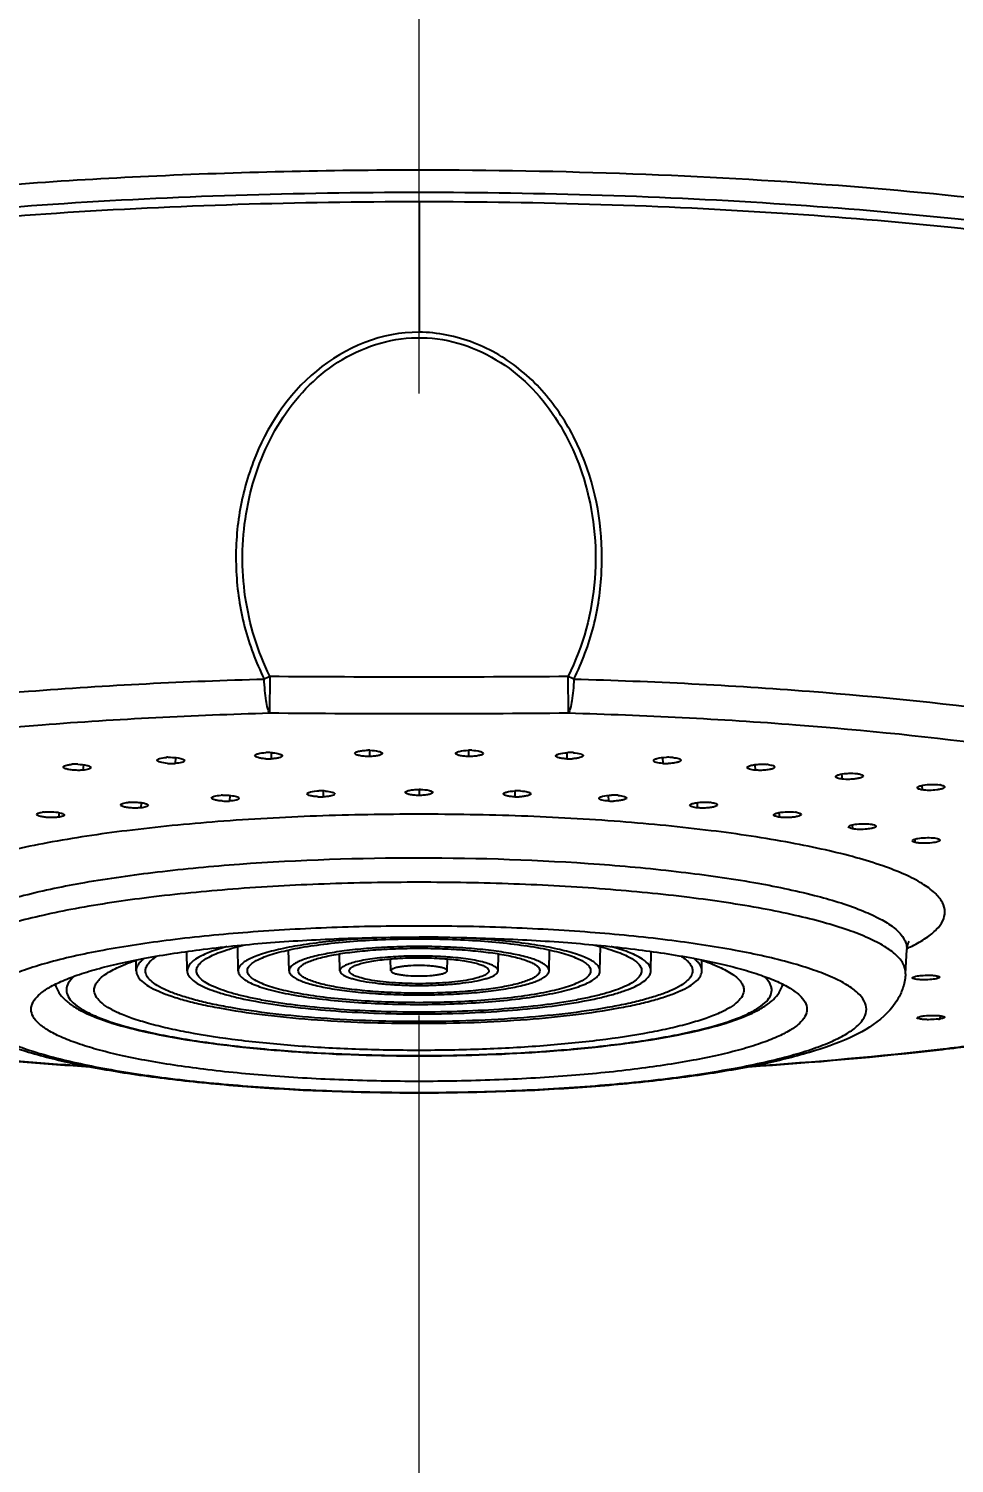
# Model space of a CAD drawing. Extents: x 0 to 1128, y 0 to 827.
# Drawn here: x 258.72 to 282.35, y 470.05 to 506.65 of the extents above; entities that cross this region are included whole.
import ezdxf

# ---------------------------------------------------------------- set-up
doc = ezdxf.new("R2010")
doc.units = 0
doc.header["$LTSCALE"] = 10
doc.header["$MEASUREMENT"] = 0
doc.header["$PDMODE"] = 3
doc.header["$PDSIZE"] = -10
doc.linetypes.add('CENTER2', pattern=[28.575, 19.05, -3.175, 3.175, -3.175])
doc.layers.get('0').update_dxf_attribs({"linetype": 'CONTINUOUS'})
doc.layers.get('DEFPOINTS').update_dxf_attribs({"linetype": 'CONTINUOUS'})
doc.layers.add('Cneter', color=1, linetype='CENTER2', lineweight=13)
doc.layers.add('DEF_LAYER_ASSEM_MEMBER', color=7, linetype='CONTINUOUS')
doc.styles.add('Daelim Dimension', font='')
doc.styles.get('Daelim Dimension').set_extended_font_data('나눔고딕')
doc.dimstyles.new('DEFAULT', dxfattribs={"dimscale": 2, "dimtxt": 2, "dimasz": 2, "dimexe": 0, "dimexo": 2, "dimgap": 1, "dimtad": 1, "dimdec": 0, "dimzin": 9, "dimdsep": 46, "dimtxsty": 'Daelim Dimension', "dimcen": 0.5, "dimclrd": 5, "dimclre": 5, "dimclrt": 256, "dimadec": 1, "dimazin": 0, "dimtfac": 1, "dimtdec": 0, "dimtix": 1, "dimtmove": 0, "dimatfit": 3, "dimfxl": 1, "dimtolj": 1, "dimtzin": 1, "dimlwd": 9, "dimlwe": 9, "dimarcsym": 0})

# ---------------------------------------------------------------- blocks, each defined once
blk = doc.blocks.new('*D3')
at = {"color": 5, "lineweight": 9, "ltscale": 0.5, "transparency": 16777216}
for p, q in [((264.683, 541.259), (206.621, 541.259)), ((206.621, 537.259), (206.621, 346.147)), ((238.9, 342.147), (206.621, 342.147))]:
    blk.add_line(p, q, dxfattribs=at)
at = {"color": 5, "ltscale": 0.5, "transparency": 16777216}
for points in [[(205.954, 537.259), (207.287, 537.259), (206.621, 541.259)], [(205.954, 346.147), (207.287, 346.147), (206.621, 342.147)]]:
    blk.add_solid(points, dxfattribs=at)
at = {"layer": 'DEFPOINTS', "color": 0, "ltscale": 0.5, "transparency": 16777216}
for p in [(268.683, 541.259), (206.621, 342.147), (242.9, 342.147)]:
    blk.add_point(p, dxfattribs=at)
at = {"color": 7, "ltscale": 0.5, "transparency": 16777216, "insert": (199.177, 437.946), "char_height": 10, "attachment_point": 5, "rotation": 90, "style": 'Daelim Dimension'}
blk.add_mtext('\\A1;199', dxfattribs=at)

msp = doc.modelspace()

# ---------------------------------------------------------------- linework, layer by layer
at = {"layer": 'Cneter', "lineweight": 5, "ltscale": 0.5}
msp.add_line((268.683, 243.347), (268.683, 543.261), dxfattribs=at)
at = {"layer": 'DEF_LAYER_ASSEM_MEMBER', "color": 9, "linetype": 'Continuous'}
for p, q in [((268.683, 502.235), (268.683, 498.906)), ((264.876, 490.132), (264.868, 489.194)), ((272.498, 489.194), (272.49, 490.132)), ((268.683, 487.242), (268.683, 487.089)), ((261.589, 486.904), (261.578, 486.772)), ((263.855, 487.089), (263.847, 486.947)), ((266.239, 487.203), (266.235, 487.054)), ((271.127, 487.203), (271.131, 487.054)), ((273.511, 487.089), (273.519, 486.947)), ((275.777, 486.903), (275.788, 486.772)), ((259.497, 486.651), (259.484, 486.534)), ((277.869, 486.65), (277.882, 486.534)), ((279.736, 486.337), (279.749, 486.237)), ((281.332, 485.97), (281.344, 485.89)), ((281.135, 483.183), (281.134, 483.16)), ((281.101, 482.541), (281.102, 482.564)), ((281.92, 482.482), (281.91, 482.416))]:
    msp.add_line(p, q, dxfattribs=at)
at = {"layer": 'DEF_LAYER_ASSEM_MEMBER', "color": 7, "linetype": 'Continuous'}
for p, q in [((262.465, 488.055), (262.456, 487.907)), ((264.913, 488.178), (264.907, 488.024)), ((267.42, 488.242), (267.418, 488.083)), ((269.946, 488.241), (269.948, 488.083)), ((272.453, 488.179), (272.459, 488.024)), ((274.901, 488.055), (274.91, 487.907)), ((260.115, 487.873), (260.104, 487.734)), ((277.252, 487.872), (277.263, 487.734)), ((279.467, 487.635), (279.48, 487.507)), ((281.514, 487.343), (281.527, 487.23)), ((264.065, 482.613), (264.054, 483.227)), ((268.682, 483.474), (268.695, 483.474)), ((273.302, 482.613), (273.313, 483.227)), ((261.465, 482.611), (261.46, 482.878)), ((262.765, 482.612), (262.756, 483.1)), ((265.365, 482.614), (265.355, 483.145)), ((266.665, 482.615), (266.657, 483.046)), ((267.965, 482.615), (267.959, 482.918)), ((269.402, 482.615), (269.407, 482.918)), ((270.702, 482.615), (270.709, 483.046)), ((272.002, 482.614), (272.011, 483.145)), ((274.602, 482.612), (274.61, 483.1)), ((275.902, 482.611), (275.906, 482.878)), ((281.101, 482.541), (281.134, 483.16)), ((261.702, 482.616), (261.702, 482.62)), ((263.002, 482.616), (263.002, 482.619)), ((264.065, 482.616), (264.065, 482.613)), ((266.902, 482.616), (266.902, 482.617)), ((270.464, 482.617), (270.465, 482.616)), ((274.364, 482.619), (274.365, 482.616)), ((275.664, 482.62), (275.665, 482.616)), ((258.783, 481.63), (258.783, 481.633)), ((278.584, 481.633), (278.584, 481.63)), ((281.983, 481.467), (281.973, 481.386))]:
    msp.add_line(p, q, dxfattribs=at)
at = {"layer": 'DEF_LAYER_ASSEM_MEMBER', "color": 9, "linetype": 'Continuous'}
for centre, radius, start, end in [((250.669, 518.793), 31.989, 296.0764, 296.3665), ((268.683, 954.578), 464.462, 269.5303, 270.4697), ((286.697, 518.793), 31.989, 243.6335, 243.9236), ((268.683, 954.61), 465.431, 269.5303, 270.4697), ((279.253, 487.268), 4.499, 295.3614, 296.6125), ((279.108, 487.572), 4.835, 295.0452, 295.3726)]:
    msp.add_arc(centre, radius, start, end, dxfattribs=at)
at = {"layer": 'DEF_LAYER_ASSEM_MEMBER', "color": 7, "linetype": 'Continuous'}
for centre, radius, start, end in [((262.325, 486.658), 1.405, 91.9938, 93.4396), ((264.854, 489.545), 1.522, 266.8713, 272.0217), ((264.829, 486.679), 1.503, 90.6345, 92.0192), ((264.83, 486.683), 1.499, 85.6636, 90.6755), ((267.392, 486.703), 1.539, 89.2986, 90.6628), ((267.392, 486.732), 1.51, 88.6708, 89.2901), ((269.975, 486.708), 1.534, 89.3407, 91.2055), ((269.975, 486.732), 1.51, 87.9449, 89.327), ((272.536, 486.657), 1.525, 87.9788, 92.9818), ((272.513, 489.547), 1.524, 267.981, 272.9212), ((272.54, 486.764), 1.418, 86.5308, 87.9707), ((275.038, 486.563), 1.499, 86.6112, 91.8826), ((275.05, 486.79), 1.272, 85.0054, 86.5506), ((259.914, 486.631), 1.254, 93.4205, 94.9756), ((259.927, 486.39), 1.496, 88.3598, 93.3559), ((262.367, 489.399), 1.495, 265.9752, 273.4119), ((274.998, 489.401), 1.497, 266.6133, 271.6049), ((277.466, 486.798), 1.087, 83.3035, 85.0151), ((279.753, 486.773), 0.879, 81.3319, 83.2966), ((268.683, 485.647), 1.596, 88.6807, 89.9956), ((281.872, 486.7), 0.667, 78.9482, 81.2987), ((261.378, 485.662), 1.254, 93.8514, 95.3867), ((263.718, 485.636), 1.46, 92.0492, 93.4409), ((263.754, 488.498), 1.554, 266.3115, 273.417), ((266.188, 488.632), 1.579, 266.7423, 271.6964), ((266.172, 485.626), 1.58, 90.3541, 91.677), ((266.173, 485.665), 1.541, 85.5452, 90.4117), ((271.194, 485.61), 1.595, 88.3229, 92.3626), ((271.178, 488.648), 1.595, 268.3246, 272.3447), ((271.197, 485.7), 1.505, 86.948, 88.3144), ((273.611, 488.5), 1.555, 266.6063, 271.3958), ((273.643, 485.538), 1.558, 86.6044, 91.6857), ((273.656, 485.774), 1.322, 85.0637, 86.5508), ((276.005, 485.841), 1.075, 82.9031, 84.6056), ((259.205, 485.677), 0.994, 95.8688, 97.6549), ((278.187, 485.87), 0.799, 80.2728, 82.3397), ((268.686, 459.013), 24.461, 88.174, 90.0076), ((281.63, 483.134), 0.496, 173.3886, 176.9474), ((281.736, 483.132), 0.737, 281.8861, 282.5238), ((281.785, 482.904), 0.504, 282.6428, 284.4043), ((281.789, 482.587), 1.215, 277.3077, 278.7097)]:
    msp.add_arc(centre, radius, start, end, dxfattribs=at)
at = {"layer": 'DEF_LAYER_ASSEM_MEMBER', "color": 9, "linetype": 'Continuous'}
for points, start_tangent, end_tangent in [([(245.175, 500.675), (249.651, 501.666), (255.302, 502.42), (261.779, 502.892), (268.683, 503.053)], (0.961108, 0.276174), (1, 0)), ([(268.683, 502.235), (259.43, 501.941), (255.135, 501.581), (251.228, 501.092), (247.821, 500.487), (245.01, 499.784), (243.854, 499.402), (242.876, 499.004), (242.084, 498.591), (241.481, 498.167)], (-1, 0), (-0.762953, -0.646454)), ([(295.908, 498.147), (295.313, 498.572), (294.526, 498.987), (293.552, 499.388), (292.4, 499.771), (289.591, 500.478), (286.181, 501.085), (282.267, 501.577), (277.962, 501.939), (268.683, 502.235)], (-0.756851, 0.653587), (-1, 0)), ([(268.683, 498.906), (266.063, 497.919), (264.452, 495.602), (264.089, 494.225), (264.018, 492.803), (264.231, 491.394), (264.73, 490.06)], (-0.999761, 0.021848), (0.440443, -0.89778)), ([(264.876, 490.132), (264.249, 492.156), (264.27, 494.275), (264.942, 496.284), (266.288, 497.913), (267.201, 498.455), (268.223, 498.74), (269.284, 498.719), (270.296, 498.397), (271.19, 497.824), (271.926, 497.058), (272.887, 495.172)], (-0.444515, 0.895771), (0.295102, -0.955466)), ([(272.636, 490.06), (273.134, 491.394), (273.345, 492.802), (272.914, 495.6), (272.256, 496.862), (271.303, 497.919), (270.719, 498.328), (270.077, 498.637), (269.392, 498.836), (268.683, 498.906)], (0.442581, 0.896729), (-0.999742, -0.022728)), ([(272.887, 495.172), (273.169, 492.614), (272.49, 490.132)], (0.295102, -0.955466), (-0.444515, -0.895771)), ([(253.272, 489.178), (258.715, 489.748), (264.73, 490.06)], (0.990821, 0.135181), (0.999593, 0.02853)), ([(264.868, 489.194), (264.823, 489.311), (264.782, 489.507), (264.75, 489.765), (264.73, 490.06)], (-0.542484, 0.840066), (-0.043763, 0.999042)), ([(272.636, 490.06), (272.616, 489.765), (272.584, 489.507), (272.544, 489.311), (272.498, 489.194)], (-0.043763, -0.999042), (-0.542484, -0.840066)), ([(272.636, 490.06), (278.652, 489.748), (284.094, 489.178)], (0.999593, -0.02853), (0.990821, -0.135181)), ([(253.808, 488.343), (259.062, 488.893), (264.868, 489.194)], (0.990821, 0.135181), (0.999593, 0.028531)), ([(272.498, 489.194), (278.305, 488.893), (283.558, 488.343)], (0.999593, -0.028531), (0.990821, -0.135181)), ([(282.106, 484.114), (282.041, 484.358), (281.848, 484.601), (281.528, 484.838), (281.084, 485.069), (280.521, 485.29), (279.843, 485.5), (279.059, 485.697), (278.174, 485.879), (276.14, 486.189), (273.82, 486.42), (271.302, 486.562), (268.683, 486.609), (266.064, 486.562), (263.547, 486.42), (261.226, 486.189), (259.192, 485.879), (258.307, 485.697), (257.523, 485.5), (256.846, 485.29), (256.282, 485.069), (255.839, 484.838), (255.519, 484.601), (255.325, 484.358), (255.261, 484.114)], (0, 1), (0, -1)), ([(256.254, 483.322), (256.38, 483.539), (256.615, 483.754), (256.959, 483.963), (257.407, 484.165), (258.599, 484.541), (260.15, 484.869), (262.006, 485.137), (264.098, 485.336), (268.693, 485.498), (273.287, 485.334), (275.378, 485.135), (277.231, 484.867), (278.779, 484.538), (279.968, 484.161), (280.414, 483.959), (280.756, 483.75), (280.99, 483.536), (281.113, 483.318)], (0.307837, 0.951439), (0.300179, -0.953883)), ([(281.102, 482.564), (281.042, 482.791), (280.863, 483.015), (280.567, 483.235), (280.156, 483.448), (279.635, 483.653), (279.009, 483.847), (278.283, 484.029), (277.464, 484.197), (275.583, 484.484), (273.436, 484.697), (271.106, 484.829), (268.683, 484.873), (266.26, 484.829), (263.931, 484.697), (261.784, 484.484), (259.902, 484.197), (259.083, 484.029), (258.357, 483.847), (257.731, 483.653), (257.21, 483.448), (256.799, 483.235), (256.503, 483.015), (256.324, 482.791), (256.264, 482.564)], (0, 1), (0, -1)), ([(281.268, 483.246), (281.632, 483.457), (281.895, 483.673), (282.053, 483.893), (282.106, 484.114)], (0.893963, 0.448142), (0, 1)), ([(280.103, 481.633), (280.048, 481.841), (279.884, 482.047), (279.611, 482.25), (279.234, 482.446), (278.755, 482.634), (278.178, 482.813), (277.511, 482.98), (276.758, 483.135), (275.028, 483.399), (273.053, 483.595), (270.911, 483.716), (268.683, 483.756), (266.455, 483.716), (264.313, 483.595), (262.338, 483.399), (260.608, 483.135), (259.855, 482.98), (259.188, 482.813), (258.612, 482.634), (258.132, 482.446), (257.755, 482.25), (257.483, 482.047), (257.318, 481.841), (257.263, 481.633)], (0, 1), (0, -1)), ([(281.113, 483.318), (281.135, 483.183)], (0.300179, -0.953883), (0, -1)), ([(259.871, 482.467), (259.728, 482.296), (259.681, 482.124)], (-0.746951, -0.66488), (0, -1)), ([(259.681, 482.124), (259.724, 481.96), (259.854, 481.798), (260.068, 481.639), (260.366, 481.484), (260.744, 481.335), (261.198, 481.195), (261.724, 481.063), (262.317, 480.941), (263.682, 480.733), (265.238, 480.578), (266.927, 480.483), (268.683, 480.451)], (0, -1), (1, 0)), ([(268.683, 480.451), (270.439, 480.483), (272.128, 480.578), (273.685, 480.733), (275.049, 480.941), (275.642, 481.063), (276.168, 481.195), (276.622, 481.335), (277, 481.484), (277.298, 481.639), (277.513, 481.798), (277.642, 481.96), (277.686, 482.124)], (1, 0), (0, 1)), ([(277.686, 482.124), (277.673, 482.211), (277.637, 482.298), (277.493, 482.469)], (0, 1), (-0.749365, 0.662157)), ([(257.263, 481.633), (257.318, 481.425), (257.483, 481.219), (257.755, 481.017), (258.132, 480.821), (258.612, 480.632), (259.188, 480.454), (259.855, 480.286), (260.608, 480.132), (262.338, 479.868), (264.313, 479.672), (266.455, 479.551), (268.683, 479.51), (270.911, 479.551), (273.053, 479.672), (275.028, 479.868), (276.758, 480.132), (277.511, 480.286), (278.178, 480.454), (278.755, 480.632), (279.234, 480.821), (279.611, 481.017), (279.884, 481.219), (280.048, 481.425), (280.103, 481.633)], (0, -1), (0, 1)), ([(260.19, 480.174), (258.507, 480.3), (253.808, 480.805)], (-0.997781, 0.066577), (-0.990821, 0.135181)), ([(283.558, 480.805), (282.059, 480.616), (277.176, 480.174)], (-0.990821, -0.135181), (-0.997781, -0.066579))]:
    msp.add_spline(points, degree=3, dxfattribs=dict(at, start_tangent=start_tangent, end_tangent=end_tangent))
at = {"layer": 'DEF_LAYER_ASSEM_MEMBER', "color": 7, "linetype": 'Continuous'}
for points, start_tangent, end_tangent in [([(268.683, 503.053), (274.143, 502.953), (279.393, 502.657), (284.231, 502.177), (288.473, 501.53), (290.319, 501.152), (291.955, 500.742), (293.369, 500.304), (294.544, 499.842), (295.471, 499.362), (296.14, 498.867), (296.545, 498.361), (296.682, 497.851)], (1, 0), (0.004106, -0.999992)), ([(241.426, 498.247), (242.016, 498.708), (242.795, 499.147), (243.755, 499.562), (244.894, 499.957), (247.682, 500.682), (251.086, 501.304), (255.009, 501.808), (259.335, 502.178), (268.683, 502.481), (278.031, 502.178), (282.358, 501.808), (286.28, 501.304), (289.684, 500.681), (292.472, 499.957), (293.611, 499.562), (294.571, 499.146), (295.35, 498.708), (295.941, 498.247)], (0.720362, 0.693598), (0.720348, -0.693613)), ([(261.999, 487.985), (262.012, 488.01), (262.032, 488.021), (262.061, 488.032), (262.24, 488.06)], (-0.178985, 0.983852), (0.998173, 0.060417)), ([(262.263, 487.908), (262.077, 487.937), (262.021, 487.96), (261.999, 487.985)], (-0.997565, 0.069743), (-0.178985, 0.983852)), ([(262.276, 488.061), (262.341, 488.062), (262.531, 488.048)], (0.999394, 0.034803), (0.98877, -0.149448)), ([(262.698, 487.976), (262.678, 487.952), (262.627, 487.932), (262.456, 487.907)], (-0.175091, -0.984552), (-0.998168, -0.060503)), ([(262.531, 488.048), (262.603, 488.034), (262.657, 488.016), (262.698, 487.976)], (0.98877, -0.149448), (-0.175091, -0.984552)), ([(264.492, 488.102), (264.509, 488.129), (264.533, 488.142), (264.568, 488.154), (264.776, 488.181)], (-0.176075, 0.984377), (0.999368, 0.035555)), ([(264.771, 488.025), (264.663, 488.035), (264.575, 488.053), (264.516, 488.076), (264.492, 488.102)], (-0.998505, 0.054652), (-0.176075, 0.984377)), ([(265.192, 488.096), (265.167, 488.071), (265.107, 488.048), (265.017, 488.032), (264.907, 488.024)], (-0.177155, -0.984183), (-0.999365, -0.035637)), ([(264.944, 488.177), (265.127, 488.146), (265.157, 488.135), (265.177, 488.122), (265.192, 488.096)], (0.997075, -0.076436), (-0.177155, -0.984183)), ([(267.046, 488.16), (267.067, 488.19), (267.096, 488.204), (267.136, 488.216), (267.244, 488.234), (267.374, 488.242)], (-0.175239, 0.984526), (0.99993, 0.011804)), ([(267.418, 488.083), (267.281, 488.087), (267.162, 488.104), (267.079, 488.129), (267.046, 488.16)], (-0.999934, -0.011509), (-0.175239, 0.984526)), ([(267.746, 488.158), (267.717, 488.13), (267.646, 488.106), (267.542, 488.09), (267.418, 488.083)], (-0.178454, -0.983948), (-0.999929, -0.011884)), ([(267.427, 488.242), (267.659, 488.214), (267.698, 488.202), (267.726, 488.188), (267.746, 488.158)], (0.999731, -0.023193), (-0.178454, -0.983948)), ([(269.621, 488.158), (269.641, 488.188), (269.669, 488.202), (269.708, 488.214), (269.942, 488.242)], (-0.178869, 0.983873), (0.99978, 0.020959)), ([(269.948, 488.083), (269.824, 488.09), (269.72, 488.106), (269.649, 488.13), (269.621, 488.158)], (-0.999929, 0.011884), (-0.178869, 0.983873)), ([(270.32, 488.16), (270.287, 488.129), (270.205, 488.104), (270.086, 488.087), (269.948, 488.083)], (-0.175111, -0.984549), (-0.999934, 0.011509)), ([(270.029, 488.241), (270.242, 488.213), (270.277, 488.201), (270.303, 488.188), (270.32, 488.16)], (0.999349, -0.03608), (-0.175111, -0.984549)), ([(272.175, 488.096), (272.191, 488.124), (272.216, 488.137), (272.25, 488.149), (272.457, 488.18)], (-0.176417, 0.984316), (0.998647, 0.051996)), ([(272.459, 488.024), (272.349, 488.032), (272.259, 488.048), (272.199, 488.071), (272.175, 488.096)], (-0.999365, 0.035637), (-0.176417, 0.984316)), ([(272.874, 488.102), (272.85, 488.076), (272.79, 488.053), (272.7, 488.035), (272.59, 488.025)], (-0.177296, -0.984158), (-0.9987, -0.050983)), ([(272.626, 488.179), (272.81, 488.151), (272.839, 488.14), (272.86, 488.128), (272.874, 488.102)], (0.998149, -0.060824), (-0.177296, -0.984158)), ([(274.668, 487.976), (274.688, 488.005), (274.716, 488.019), (274.755, 488.032), (274.988, 488.062)], (-0.175166, 0.984539), (0.999493, 0.031827)), ([(274.91, 487.907), (274.739, 487.932), (274.688, 487.952), (274.668, 487.976)], (-0.998168, 0.060503), (-0.175166, 0.984539)), ([(275.368, 487.985), (275.339, 487.956), (275.268, 487.931), (275.164, 487.913), (275.04, 487.905)], (-0.178397, -0.983959), (-0.999635, -0.027026)), ([(275.16, 488.057), (275.248, 488.046), (275.315, 488.029), (275.356, 488.008), (275.368, 487.985)], (0.996166, -0.087485), (-0.178397, -0.983959)), ([(259.605, 487.81), (259.655, 487.853), (259.721, 487.869), (259.806, 487.881)], (-0.175518, 0.984476), (0.996184, 0.087283)), ([(259.971, 487.729), (259.835, 487.736), (259.718, 487.754), (259.637, 487.78), (259.605, 487.81)], (-0.999974, 0.007146), (-0.175518, 0.984476)), ([(259.97, 487.885), (260.212, 487.855), (260.253, 487.843), (260.283, 487.828), (260.304, 487.798)], (0.999624, -0.027433), (-0.179131, -0.983825)), ([(260.104, 487.734), (260.072, 487.731), (259.971, 487.729)], (-0.996214, -0.086933), (-0.999974, 0.007146)), ([(260.304, 487.798), (260.288, 487.777), (260.246, 487.759), (260.104, 487.734)], (-0.179131, -0.983825), (-0.996175, -0.087377)), ([(277.062, 487.798), (277.086, 487.83), (277.119, 487.845), (277.164, 487.858), (277.284, 487.878), (277.426, 487.886)], (-0.179444, 0.983768), (0.999965, 0.008396)), ([(277.263, 487.734), (277.12, 487.759), (277.079, 487.777), (277.062, 487.798)], (-0.996175, 0.087377), (-0.179444, 0.983768)), ([(277.39, 487.729), (277.357, 487.729), (277.263, 487.734)], (-0.999993, -0.003641), (-0.996214, 0.086933)), ([(277.761, 487.81), (277.728, 487.779), (277.646, 487.753), (277.527, 487.735), (277.39, 487.729)], (-0.17436, -0.984682), (-0.999993, -0.003641)), ([(277.426, 487.886), (277.461, 487.885), (277.561, 487.881)], (0.999965, 0.008396), (0.996206, -0.087028)), ([(277.593, 487.877), (277.665, 487.865), (277.72, 487.85), (277.761, 487.81)], (0.99311, -0.11719), (-0.17436, -0.984682)), ([(279.318, 487.566), (279.334, 487.592), (279.357, 487.605), (279.389, 487.617), (279.588, 487.65)], (-0.177086, 0.984195), (0.997254, 0.074058)), ([(279.588, 487.65), (279.657, 487.654), (279.855, 487.646)], (0.997254, 0.074058), (0.993128, -0.117033)), ([(279.885, 487.642), (279.943, 487.63), (279.986, 487.616), (280.017, 487.581)], (0.988455, -0.151515), (-0.176914, -0.984226)), ([(268.333, 487.163), (268.356, 487.193), (268.387, 487.207), (268.431, 487.219), (268.546, 487.236), (268.683, 487.242)], (-0.177681, 0.984088), (1, 0.000032)), ([(268.72, 487.242), (268.948, 487.216), (268.986, 487.204), (269.013, 487.191), (269.033, 487.163)], (0.999732, -0.023135), (-0.176104, -0.984372)), ([(279.48, 487.507), (279.364, 487.531), (279.331, 487.548), (279.318, 487.566)], (-0.993082, 0.117426), (-0.177086, 0.984195)), ([(279.734, 487.502), (279.668, 487.499), (279.48, 487.507)], (-0.997882, -0.065055), (-0.993141, 0.116927)), ([(280.017, 487.581), (279.993, 487.555), (279.933, 487.532), (279.843, 487.513), (279.734, 487.502)], (-0.176914, -0.984226), (-0.997882, -0.065055)), ([(281.401, 487.283), (281.42, 487.312), (281.447, 487.325), (281.486, 487.338), (281.714, 487.37)], (-0.174048, 0.984737), (0.998775, 0.049489)), ([(281.527, 487.23), (281.437, 487.253), (281.401, 487.283)], (-0.988333, 0.152311), (-0.174048, 0.984737)), ([(281.714, 487.37), (281.783, 487.372), (281.973, 487.36)], (0.998775, 0.049489), (0.988403, -0.151853)), ([(282.016, 487.252), (281.991, 487.246), (281.901, 487.23)], (-0.962919, -0.269789), (-0.99158, -0.129493)), ([(282, 487.355), (282.045, 487.344), (282.077, 487.331), (282.1, 487.301)], (0.981229, -0.192846), (-0.179572, -0.983745)), ([(282.041, 487.26), (282.016, 487.252)], (-0.943149, -0.33237), (-0.962919, -0.269789)), ([(282.1, 487.301), (282.083, 487.28), (282.041, 487.26)], (-0.179572, -0.983745), (-0.943149, -0.33237)), ([(261.07, 486.844), (261.117, 486.884), (261.179, 486.9), (261.26, 486.911)], (-0.17426, 0.9847), (0.995539, 0.094349)), ([(261.294, 486.914), (261.325, 486.916), (261.424, 486.917)], (0.997728, 0.067371), (0.999847, -0.017466)), ([(261.424, 486.917), (261.56, 486.909), (261.673, 486.89), (261.716, 486.877), (261.747, 486.863), (261.769, 486.834)], (0.999847, -0.017466), (-0.179543, -0.98375)), ([(263.389, 487.021), (263.403, 487.045), (263.423, 487.056), (263.452, 487.067), (263.631, 487.094)], (-0.179086, 0.983833), (0.998178, 0.060335)), ([(263.654, 486.948), (263.551, 486.958), (263.467, 486.975), (263.411, 486.997), (263.389, 487.021)], (-0.997958, 0.063873), (-0.179086, 0.983833)), ([(263.666, 487.095), (263.732, 487.096), (263.922, 487.083)], (0.999358, 0.035834), (0.989874, -0.141946)), ([(264.089, 487.014), (264.068, 486.992), (264.018, 486.972), (263.847, 486.947)], (-0.174981, -0.984572), (-0.998173, -0.060418)), ([(263.922, 487.083), (263.994, 487.07), (264.048, 487.053), (264.089, 487.014)], (0.989874, -0.141946), (-0.174981, -0.984572)), ([(265.83, 487.128), (265.848, 487.155), (265.874, 487.168), (265.91, 487.179), (266.126, 487.205)], (-0.175305, 0.984514), (0.999566, 0.029467)), ([(266.098, 487.056), (265.994, 487.066), (265.91, 487.082), (265.853, 487.104), (265.83, 487.128)], (-0.998366, 0.05715), (-0.175305, 0.984514)), ([(266.53, 487.125), (266.505, 487.099), (266.442, 487.077), (266.348, 487.062), (266.235, 487.054)], (-0.177981, -0.984034), (-0.999563, -0.029546)), ([(266.293, 487.201), (266.469, 487.171), (266.516, 487.149), (266.53, 487.125)], (0.996896, -0.078733), (-0.177981, -0.984034)), ([(268.683, 487.09), (268.552, 487.095), (268.44, 487.111), (268.364, 487.135), (268.333, 487.163)], (-1, 0.000109), (-0.177681, 0.984088)), ([(269.033, 487.163), (269.002, 487.135), (268.926, 487.111), (268.814, 487.095), (268.683, 487.09)], (-0.176104, -0.984372), (-1, -0.000109)), ([(270.836, 487.125), (270.854, 487.152), (270.879, 487.165), (270.915, 487.176), (271.128, 487.204)], (-0.177354, 0.984147), (0.999155, 0.041111)), ([(271.131, 487.054), (271.018, 487.062), (270.924, 487.077), (270.861, 487.099), (270.836, 487.125)], (-0.999563, 0.029546), (-0.177354, 0.984147)), ([(271.536, 487.128), (271.511, 487.103), (271.448, 487.08), (271.356, 487.063), (271.243, 487.054)], (-0.176561, -0.98429), (-0.999165, -0.040847)), ([(271.277, 487.204), (271.468, 487.176), (271.499, 487.165), (271.521, 487.153), (271.536, 487.128)], (0.99857, -0.053453), (-0.176561, -0.98429)), ([(273.278, 487.014), (273.298, 487.043), (273.326, 487.056), (273.365, 487.068), (273.597, 487.096)], (-0.17501, 0.984567), (0.999596, 0.028424)), ([(273.519, 486.947), (273.348, 486.972), (273.298, 486.992), (273.278, 487.014)], (-0.998173, 0.060418), (-0.17501, 0.984567)), ([(273.977, 487.021), (273.949, 486.994), (273.878, 486.97), (273.773, 486.953), (273.649, 486.945)], (-0.178355, -0.983966), (-0.999726, -0.023411)), ([(273.77, 487.091), (273.925, 487.063), (273.966, 487.043), (273.977, 487.021)], (0.996262, -0.086388), (-0.178355, -0.983966)), ([(275.597, 486.834), (275.622, 486.865), (275.656, 486.879), (275.704, 486.892), (275.827, 486.911), (275.972, 486.917)], (-0.179474, 0.983763), (1, -0.000842)), ([(275.972, 486.917), (276.007, 486.917), (276.106, 486.911)], (1, -0.000842), (0.995547, -0.09427)), ([(276.138, 486.908), (276.206, 486.896), (276.258, 486.881), (276.297, 486.844)], (0.992273, -0.124077), (-0.174383, -0.984678)), ([(281.901, 487.23), (281.707, 487.218), (281.527, 487.23)], (-0.99158, -0.129493), (-0.988422, 0.151729)), ([(258.929, 486.602), (258.964, 486.636), (259.01, 486.651), (259.073, 486.662)], (-0.17701, 0.984209), (0.990993, 0.133911)), ([(259.227, 486.525), (259.112, 486.536), (259.018, 486.553), (258.954, 486.576), (258.929, 486.602)], (-0.998698, 0.051005), (-0.17701, 0.984209)), ([(259.104, 486.666), (259.164, 486.67), (259.361, 486.668)], (0.994719, 0.102639), (0.99753, -0.070246)), ([(259.484, 486.534), (259.426, 486.528), (259.227, 486.525)], (-0.991021, -0.133707), (-0.998698, 0.051005)), ([(259.361, 486.668), (259.558, 486.637), (259.59, 486.626), (259.612, 486.614), (259.628, 486.588)], (0.99753, -0.070246), (-0.175772, -0.984431)), ([(259.628, 486.588), (259.616, 486.572), (259.587, 486.557), (259.484, 486.534)], (-0.175772, -0.984431), (-0.990978, -0.134021)), ([(261.447, 486.766), (261.308, 486.772), (261.187, 486.789), (261.103, 486.814), (261.07, 486.844)], (-0.999997, -0.002328), (-0.17426, 0.9847)), ([(261.578, 486.772), (261.547, 486.77), (261.447, 486.766)], (-0.995556, -0.094176), (-0.999997, -0.002328)), ([(261.769, 486.834), (261.753, 486.814), (261.714, 486.797), (261.578, 486.772)], (-0.179543, -0.98375), (-0.99553, -0.094443)), ([(275.788, 486.772), (275.652, 486.797), (275.613, 486.814), (275.597, 486.834)], (-0.99553, 0.094443), (-0.179474, 0.983763)), ([(275.914, 486.766), (275.881, 486.767), (275.788, 486.772)], (-0.999983, 0.005824), (-0.995556, 0.094176)), ([(276.297, 486.844), (276.263, 486.814), (276.177, 486.789), (276.054, 486.772), (275.914, 486.766)], (-0.174383, -0.984678), (-0.999983, 0.005824)), ([(277.738, 486.588), (277.756, 486.615), (277.781, 486.628), (277.816, 486.639), (278.029, 486.67)], (-0.175089, 0.984553), (0.998471, 0.05528)), ([(277.882, 486.534), (277.779, 486.557), (277.75, 486.572), (277.738, 486.588)], (-0.990978, 0.134021), (-0.175089, 0.984553)), ([(278.132, 486.525), (278.066, 486.523), (277.882, 486.534)], (-0.998934, -0.046161), (-0.991021, 0.133707)), ([(278.029, 486.67), (278.098, 486.672), (278.293, 486.662)], (0.998471, 0.05528), (0.991006, -0.133817)), ([(278.437, 486.602), (278.411, 486.576), (278.346, 486.553), (278.249, 486.535), (278.132, 486.525)], (-0.178935, -0.983861), (-0.998934, -0.046161)), ([(278.322, 486.658), (278.373, 486.646), (278.41, 486.633), (278.437, 486.602)], (0.98548, -0.169792), (-0.178935, -0.983861)), ([(279.647, 486.284), (279.659, 486.306), (279.701, 486.327), (279.858, 486.359)], (-0.176037, 0.984384), (0.993673, 0.112308)), ([(279.749, 486.237), (279.676, 486.258), (279.647, 486.284)], (-0.983115, 0.182987), (-0.176037, 0.984384)), ([(280.117, 486.229), (279.921, 486.222), (279.749, 486.237)], (-0.995134, -0.09853), (-0.983189, 0.182591)), ([(279.858, 486.359), (280.063, 486.368), (280.244, 486.352)], (0.993673, 0.112308), (0.983163, -0.18273)), ([(280.277, 486.257), (280.244, 486.249), (280.117, 486.229)], (-0.957019, -0.290025), (-0.995134, -0.09853)), ([(280.244, 486.352), (280.269, 486.347)], (0.983089, -0.183129), (0.973388, -0.229162)), ([(280.269, 486.347), (280.329, 486.325), (280.347, 486.3)], (0.973388, -0.229162), (-0.17712, -0.984189)), ([(280.297, 486.264), (280.277, 486.257)], (-0.937456, -0.348104), (-0.957019, -0.290025)), ([(280.347, 486.3), (280.332, 486.282), (280.297, 486.264)], (-0.17712, -0.984189), (-0.937456, -0.348104)), ([(281.278, 485.928), (281.311, 485.962), (281.416, 485.991)], (-0.17606, 0.984379), (0.983898, 0.178729)), ([(281.344, 485.89), (281.297, 485.908), (281.278, 485.928)], (-0.968714, 0.24818), (-0.17606, 0.984379)), ([(281.44, 485.874), (281.413, 485.877), (281.344, 485.89)], (-0.994617, 0.103616), (-0.968852, 0.247641)), ([(281.416, 485.991), (281.609, 486.011), (281.808, 486.006)], (0.983898, 0.178729), (0.995267, -0.097178)), ([(281.817, 485.884), (281.628, 485.868), (281.44, 485.874)], (-0.987682, -0.156472), (-0.994617, 0.103616)), ([(281.808, 486.006), (281.837, 486.003), (281.911, 485.989)], (0.995267, -0.097178), (0.968803, -0.247831)), ([(281.913, 485.906), (281.892, 485.9), (281.817, 485.884)], (-0.95378, -0.300505), (-0.987682, -0.156472)), ([(281.911, 485.989), (281.931, 485.984)], (0.968665, -0.248372), (0.949772, -0.312943)), ([(281.977, 485.946), (281.959, 485.925), (281.913, 485.906)], (-0.177507, -0.98412), (-0.95378, -0.300505)), ([(281.931, 485.984), (281.946, 485.978), (281.974, 485.959)], (0.949772, -0.312943), (0.586231, -0.810144)), ([(281.974, 485.959), (281.977, 485.946)], (0.586231, -0.810144), (-0.177507, -0.98412)), ([(258.783, 481.633), (258.83, 481.814), (258.973, 481.992), (259.209, 482.168), (259.536, 482.338), (259.952, 482.501), (260.451, 482.656), (261.03, 482.801), (261.682, 482.935), (263.182, 483.164), (264.894, 483.334), (266.751, 483.439), (268.682, 483.474)], (0, 1), (1, 0.000014)), ([(263.788, 483.234), (263.346, 483.091), (263.169, 483.016), (263.023, 482.938), (262.765, 482.612)], (-0.964551, -0.263896), (0.017753, -0.999842)), ([(263.002, 482.619), (263.023, 482.707), (263.084, 482.795), (263.184, 482.881), (263.323, 482.966), (263.499, 483.048), (263.711, 483.127), (264.239, 483.274)], (0.01799, 0.999838), (0.973815, 0.22734)), ([(267.899, 483.462), (267.118, 483.424), (266.385, 483.361), (265.723, 483.275), (265.151, 483.169), (264.687, 483.046), (264.5, 482.98), (264.345, 482.91), (264.223, 482.839), (264.135, 482.765), (264.082, 482.691), (264.065, 482.616)], (-0.999487, -0.032027), (0, -1)), ([(264.302, 482.618), (264.324, 482.698), (264.388, 482.777), (264.494, 482.854), (264.639, 482.929), (264.824, 483.001), (265.045, 483.07), (265.301, 483.134), (265.59, 483.193), (266.253, 483.294), (267.01, 483.369), (267.83, 483.415), (268.683, 483.43)], (0.017743, 0.999843), (1, 0)), ([(268.683, 483.233), (268.036, 483.221), (267.413, 483.186), (266.839, 483.129), (266.337, 483.052), (265.924, 482.959), (265.756, 482.907), (265.617, 482.852), (265.507, 482.795), (265.428, 482.736), (265.38, 482.676), (265.365, 482.616)], (-1, 0), (0, -1)), ([(268.683, 483.43), (269.536, 483.415), (270.356, 483.369), (271.113, 483.294), (271.776, 483.193), (272.065, 483.134), (272.321, 483.07), (272.542, 483.001), (272.727, 482.929), (272.872, 482.854), (272.978, 482.777), (273.042, 482.698), (273.064, 482.618)], (1, 0), (0.017688, -0.999844)), ([(272.002, 482.616), (271.986, 482.676), (271.938, 482.736), (271.859, 482.795), (271.749, 482.852), (271.61, 482.907), (271.442, 482.959), (271.03, 483.052), (270.527, 483.129), (269.953, 483.186), (269.331, 483.221), (268.683, 483.233)], (0, 1), (-1, 0)), ([(268.695, 483.474), (270.625, 483.438), (272.48, 483.333), (274.19, 483.163), (275.688, 482.934), (276.34, 482.8), (276.918, 482.655), (277.416, 482.5), (277.831, 482.337), (278.158, 482.167), (278.394, 481.992), (278.536, 481.813), (278.584, 481.633)], (1, -0.000224), (0, -1)), ([(273.302, 482.616), (273.284, 482.691), (273.231, 482.765), (273.143, 482.839), (273.021, 482.91), (272.866, 482.98), (272.679, 483.046), (272.215, 483.169), (271.642, 483.275), (270.98, 483.361), (270.247, 483.424), (269.466, 483.462)], (0, 1), (-0.999489, 0.031952)), ([(273.127, 483.274), (273.655, 483.127), (273.867, 483.048), (274.043, 482.966), (274.182, 482.881), (274.282, 482.795), (274.343, 482.707), (274.364, 482.619)], (0.973821, -0.227316), (0.01799, -0.999838)), ([(274.602, 482.612), (274.343, 482.938), (274.197, 483.016), (274.021, 483.091), (273.578, 483.234)], (0.01769, 0.999844), (-0.964547, 0.263911)), ([(281.137, 483.191), (281.148, 483.252), (281.194, 483.371)], (0.115158, 0.993347), (0.49318, 0.869927)), ([(260.393, 482.13), (260.412, 482.229), (260.465, 482.327), (260.552, 482.425), (260.673, 482.522), (261.014, 482.71), (261.482, 482.888)], (0.017786, 0.999842), (0.950774, 0.309886)), ([(261.652, 482.92), (261.569, 482.843), (261.51, 482.766), (261.475, 482.689), (261.465, 482.611)], (-0.780811, -0.624767), (0.017783, -0.999842)), ([(261.702, 482.62), (261.721, 482.711), (261.774, 482.802), (261.862, 482.892), (261.984, 482.981)], (0.017941, 0.999839), (0.84448, 0.535588)), ([(265.602, 482.618), (265.617, 482.674), (265.663, 482.729), (265.737, 482.784), (265.839, 482.836), (265.969, 482.887), (266.125, 482.935), (266.508, 483.022), (266.974, 483.092), (267.506, 483.145), (268.083, 483.178), (268.683, 483.189)], (0.017935, 0.999839), (1, 0)), ([(267.955, 482.966), (267.681, 482.942), (267.429, 482.91), (267.206, 482.872), (267.016, 482.827), (266.864, 482.779), (266.753, 482.726), (266.665, 482.615)], (-0.997428, -0.071669), (0.017962, -0.999839)), ([(266.902, 482.617), (266.976, 482.711), (267.067, 482.755), (267.19, 482.797), (267.345, 482.834), (267.527, 482.868), (267.958, 482.918)], (0.018107, 0.999836), (0.996579, 0.082651)), ([(268.683, 482.991), (268.497, 482.989), (267.955, 482.966)], (-1, 0), (-0.997428, -0.071669)), ([(267.958, 482.918), (268.132, 482.931), (268.683, 482.947)], (0.996579, 0.082651), (1, 0)), ([(268.683, 483.189), (269.283, 483.178), (269.86, 483.145), (270.392, 483.092), (270.858, 483.022), (271.242, 482.935), (271.397, 482.887), (271.527, 482.836), (271.629, 482.784), (271.704, 482.729), (271.749, 482.674), (271.764, 482.618)], (1, 0), (0.017636, -0.999844)), ([(269.411, 482.966), (269.234, 482.977), (268.683, 482.991)], (-0.997428, 0.071681), (-1, 0)), ([(268.683, 482.947), (268.869, 482.945), (269.409, 482.918)], (1, 0), (0.996579, -0.082651)), ([(269.409, 482.918), (269.84, 482.868), (270.021, 482.834), (270.176, 482.797), (270.299, 482.755), (270.39, 482.711), (270.465, 482.617)], (0.996579, -0.082651), (0.018107, -0.999836)), ([(270.702, 482.615), (270.613, 482.726), (270.502, 482.779), (270.35, 482.827), (270.16, 482.872), (269.937, 482.91), (269.685, 482.942), (269.411, 482.966)], (0.017617, 0.999845), (-0.997428, 0.071681)), ([(275.383, 482.981), (275.504, 482.892), (275.592, 482.802), (275.646, 482.711), (275.664, 482.62)], (0.844476, -0.535594), (0.017941, -0.999839)), ([(275.902, 482.611), (275.891, 482.689), (275.856, 482.767), (275.797, 482.844), (275.714, 482.92)], (0.017776, 0.999842), (-0.781172, 0.624316)), ([(275.882, 482.889), (276.351, 482.71), (276.692, 482.522), (276.814, 482.426), (276.901, 482.328), (276.954, 482.229), (276.973, 482.13)], (0.950856, -0.309634), (0.017772, -0.999842)), ([(261.465, 482.611), (261.502, 482.48), (261.607, 482.35), (261.781, 482.223), (262.021, 482.099), (262.325, 481.98), (262.689, 481.868), (263.112, 481.762), (263.587, 481.665), (264.68, 481.499), (265.926, 481.375), (267.278, 481.299), (268.683, 481.274)], (0.017783, -0.999842), (1, 0)), ([(268.683, 481.318), (267.321, 481.343), (266.011, 481.417), (264.804, 481.537), (263.746, 481.698), (263.286, 481.792), (262.878, 481.895), (262.526, 482.004), (262.233, 482.119), (262.002, 482.239), (261.836, 482.363), (261.735, 482.489), (261.702, 482.616)], (-1, 0), (0, 1)), ([(262.765, 482.612), (262.795, 482.505), (262.882, 482.398), (263.024, 482.294), (263.221, 482.192), (263.47, 482.095), (263.769, 482.003), (264.115, 481.916), (264.505, 481.836), (265.401, 481.7), (266.423, 481.599), (267.531, 481.536), (268.683, 481.515)], (0.017753, -0.999842), (1, 0)), ([(268.683, 481.559), (267.575, 481.58), (266.509, 481.64), (265.527, 481.737), (264.666, 481.869), (264.291, 481.946), (263.959, 482.029), (263.673, 482.118), (263.434, 482.212), (263.246, 482.309), (263.111, 482.41), (263.029, 482.512), (263.002, 482.616)], (-1, 0), (0, 1)), ([(264.065, 482.613), (264.088, 482.529), (264.156, 482.446), (264.267, 482.364), (264.421, 482.285), (264.615, 482.209), (264.848, 482.137), (265.118, 482.07), (265.423, 482.008), (266.122, 481.901), (266.919, 481.822), (267.784, 481.773), (268.683, 481.757), (269.582, 481.773), (270.447, 481.822), (271.244, 481.901), (271.943, 482.008), (272.248, 482.07), (272.518, 482.137), (272.751, 482.209), (272.946, 482.285), (273.099, 482.364), (273.21, 482.446), (273.278, 482.529), (273.302, 482.613)], (0.017975, -0.999838), (0.018004, 0.999838)), ([(268.683, 481.801), (267.827, 481.817), (267.003, 481.863), (266.244, 481.939), (265.58, 482.041), (265.291, 482.1), (265.035, 482.165), (264.814, 482.233), (264.631, 482.306), (264.487, 482.381), (264.383, 482.459), (264.321, 482.538), (264.302, 482.618)], (-1, 0), (0.017743, 0.999843)), ([(265.365, 482.614), (265.382, 482.553), (265.43, 482.494), (265.51, 482.435), (265.62, 482.378), (265.76, 482.324), (265.928, 482.272), (266.34, 482.179), (266.843, 482.102), (267.416, 482.046), (268.037, 482.011), (268.683, 481.999), (269.329, 482.011), (269.95, 482.046), (270.523, 482.102), (271.026, 482.179), (271.439, 482.272), (271.606, 482.324), (271.746, 482.378), (271.856, 482.435), (271.936, 482.494), (271.985, 482.553), (272.002, 482.614)], (0.018039, -0.999837), (0.018057, 0.999837)), ([(268.683, 482.043), (268.081, 482.054), (267.502, 482.087), (266.968, 482.14), (266.501, 482.211), (266.117, 482.298), (265.962, 482.347), (265.833, 482.398), (265.732, 482.451), (265.659, 482.506), (265.616, 482.561), (265.602, 482.618)], (-1, 0), (0.017935, 0.999839)), ([(266.665, 482.615), (266.704, 482.541), (266.753, 482.506), (266.82, 482.471), (266.905, 482.438), (267.007, 482.407), (267.258, 482.35), (267.564, 482.303), (267.912, 482.269), (268.29, 482.248), (268.683, 482.24)], (0.017962, -0.999839), (1, 0)), ([(268.683, 482.285), (268.336, 482.291), (268.001, 482.31), (267.693, 482.34), (267.423, 482.382), (267.202, 482.432), (267.037, 482.489), (266.978, 482.52), (266.936, 482.551), (266.902, 482.616)], (-1, 0), (0, 1)), ([(268.683, 482.749), (268.408, 482.739), (268.283, 482.727), (268.174, 482.71), (268.085, 482.69), (268.019, 482.667), (267.995, 482.654), (267.978, 482.641), (267.965, 482.615)], (-1, 0), (0.017575, -0.999846)), ([(267.965, 482.615), (267.979, 482.589), (267.996, 482.577), (268.02, 482.564), (268.086, 482.541), (268.176, 482.521), (268.285, 482.505), (268.409, 482.492), (268.683, 482.482)], (0.017575, -0.999846), (1, 0)), ([(269.402, 482.615), (269.388, 482.641), (269.371, 482.654), (269.348, 482.667), (269.281, 482.69), (269.192, 482.71), (269.083, 482.727), (268.959, 482.739), (268.683, 482.749)], (0.017778, 0.999842), (-1, 0)), ([(273.064, 482.618), (273.045, 482.538), (272.983, 482.459), (272.879, 482.381), (272.735, 482.306), (272.552, 482.233), (272.331, 482.165), (272.075, 482.1), (271.786, 482.041), (271.122, 481.939), (270.363, 481.863), (269.54, 481.817), (268.683, 481.801)], (0.017688, -0.999844), (-1, 0)), ([(271.764, 482.618), (271.751, 482.561), (271.707, 482.506), (271.634, 482.451), (271.533, 482.398), (271.404, 482.347), (271.249, 482.298), (270.866, 482.211), (270.398, 482.14), (269.865, 482.087), (269.286, 482.054), (268.683, 482.043)], (0.017636, -0.999844), (-1, 0)), ([(275.665, 482.616), (275.631, 482.489), (275.53, 482.363), (275.364, 482.239), (275.133, 482.119), (274.84, 482.004), (274.488, 481.895), (274.08, 481.792), (273.62, 481.698), (272.562, 481.537), (271.355, 481.417), (270.045, 481.343), (268.683, 481.318)], (0, -1), (-1, 0)), ([(274.365, 482.616), (274.337, 482.512), (274.255, 482.41), (274.12, 482.309), (273.932, 482.212), (273.694, 482.118), (273.407, 482.029), (273.075, 481.946), (272.7, 481.869), (271.84, 481.737), (270.857, 481.64), (269.792, 481.58), (268.683, 481.559)], (0, -1), (-1, 0)), ([(270.465, 482.616), (270.43, 482.551), (270.388, 482.52), (270.329, 482.489), (270.164, 482.432), (269.943, 482.382), (269.673, 482.34), (269.365, 482.31), (269.031, 482.291), (268.683, 482.285)], (0, -1), (-1, 0)), ([(268.683, 482.24), (269.076, 482.248), (269.454, 482.269), (269.802, 482.303), (270.108, 482.35), (270.359, 482.407), (270.461, 482.438), (270.546, 482.471), (270.613, 482.506), (270.662, 482.541), (270.702, 482.615)], (1, 0), (0.017617, 0.999845)), ([(268.683, 482.482), (268.958, 482.492), (269.082, 482.505), (269.19, 482.521), (269.28, 482.541), (269.346, 482.564), (269.37, 482.577), (269.387, 482.589), (269.402, 482.615)], (1, 0), (0.017778, 0.999842)), ([(268.683, 481.515), (269.835, 481.536), (270.944, 481.599), (271.965, 481.7), (272.861, 481.836), (273.251, 481.916), (273.597, 482.003), (273.897, 482.095), (274.146, 482.192), (274.342, 482.294), (274.485, 482.398), (274.571, 482.505), (274.602, 482.612)], (1, 0), (0.01769, 0.999844)), ([(268.683, 481.274), (270.088, 481.299), (271.44, 481.375), (272.686, 481.499), (273.779, 481.665), (274.255, 481.762), (274.677, 481.868), (275.042, 481.98), (275.345, 482.099), (275.585, 482.223), (275.759, 482.35), (275.865, 482.48), (275.902, 482.611)], (1, 0), (0.017776, 0.999842)), ([(281.101, 482.541), (281.042, 482.205), (280.917, 481.913), (280.548, 481.453)], (-0.053265, -0.99858), (-0.736202, -0.676762)), ([(281.344, 482.47), (281.366, 482.475), (281.445, 482.488)], (0.968839, 0.247691), (0.991812, 0.127703)), ([(281.445, 482.488), (281.505, 482.494), (281.703, 482.502)], (0.991812, 0.127703), (0.999946, -0.010349)), ([(281.703, 482.502), (281.814, 482.497), (281.903, 482.486), (281.96, 482.47), (281.977, 482.45)], (0.999946, -0.010349), (-0.175688, -0.984446)), ([(259.399, 482.269), (259.491, 482.06), (259.639, 481.883)], (0.241358, -0.970436), (0.72271, -0.691151)), ([(268.683, 480.583), (267.062, 480.613), (265.504, 480.701), (264.069, 480.844), (262.811, 481.036), (262.265, 481.149), (261.781, 481.271), (261.363, 481.401), (261.016, 481.538), (260.743, 481.681), (260.548, 481.828), (260.43, 481.978), (260.393, 482.13)], (-1, 0), (0.017786, 0.999842)), ([(276.973, 482.13), (276.936, 481.978), (276.819, 481.828), (276.623, 481.681), (276.35, 481.538), (276.003, 481.401), (275.586, 481.271), (275.101, 481.149), (274.555, 481.036), (273.297, 480.844), (271.862, 480.701), (270.304, 480.613), (268.683, 480.583)], (0.017772, -0.999842), (-1, 0)), ([(277.727, 481.883), (277.875, 482.06), (277.967, 482.27)], (0.722706, 0.691155), (0.240559, 0.970634)), ([(281.278, 482.432), (281.293, 482.451), (281.344, 482.47)], (-0.176642, 0.984275), (0.968727, 0.248131)), ([(281.523, 482.384), (281.426, 482.39), (281.348, 482.4), (281.297, 482.415), (281.278, 482.432)], (-0.999666, 0.02586), (-0.176642, 0.984275)), ([(281.887, 482.41), (281.72, 482.389), (281.523, 482.384)], (-0.978402, -0.206713), (-0.999666, 0.02586)), ([(281.977, 482.45), (281.958, 482.433), (281.91, 482.416)], (-0.175688, -0.984446), (-0.968767, -0.247974)), ([(259.639, 481.883), (259.858, 481.712), (260.134, 481.556), (260.462, 481.414), (260.845, 481.281), (261.772, 481.04), (262.895, 480.834), (264.187, 480.668), (265.61, 480.545), (268.683, 480.445)], (0.722598, -0.691269), (1, 0)), ([(268.683, 480.445), (271.756, 480.545), (273.179, 480.668), (274.471, 480.834), (275.595, 481.04), (276.521, 481.281), (276.904, 481.414), (277.232, 481.556), (277.508, 481.712), (277.728, 481.883)], (1, 0), (0.722598, 0.691269)), ([(280.548, 481.454), (279.779, 480.954), (278.799, 480.577), (277.576, 480.259), (276.117, 479.992), (274.453, 479.778), (272.624, 479.621), (268.683, 479.493), (264.742, 479.621), (262.914, 479.778), (261.249, 479.992), (259.79, 480.259), (258.567, 480.577), (257.587, 480.954), (256.818, 481.454)], (-0.738246, -0.674532), (-0.738246, 0.674532)), ([(278.584, 481.63), (278.534, 481.45), (278.391, 481.271), (278.153, 481.096), (277.825, 480.927), (277.409, 480.764), (276.909, 480.609), (276.33, 480.464), (275.678, 480.331), (274.178, 480.102), (272.468, 479.932), (270.613, 479.828), (268.683, 479.792), (266.754, 479.828), (264.898, 479.932), (263.188, 480.102), (261.688, 480.331), (261.036, 480.464), (260.457, 480.609), (259.957, 480.764), (259.541, 480.927), (259.213, 481.096), (258.976, 481.271), (258.832, 481.45), (258.783, 481.63)], (-0.009004, -0.999959), (-0.009016, 0.999959)), ([(281.4, 481.411), (281.407, 481.423), (281.432, 481.435), (281.527, 481.457)], (-0.177973, 0.984035), (0.988346, 0.152227)), ([(281.69, 481.367), (281.578, 481.37), (281.485, 481.379), (281.424, 481.394), (281.4, 481.411)], (-1, 0.000222), (-0.177973, 0.984035)), ([(281.527, 481.457), (281.584, 481.465), (281.781, 481.476)], (0.988409, 0.151813), (0.999914, 0.013085)), ([(281.781, 481.476), (281.907, 481.474), (282.012, 481.464), (282.079, 481.449), (282.1, 481.43)], (0.999914, 0.013085), (-0.172323, -0.985041)), ([(282.1, 481.43), (282.09, 481.418), (282.065, 481.406), (281.973, 481.386)], (-0.172323, -0.985041), (-0.988359, -0.152137)), ([(281.944, 481.382), (281.885, 481.376), (281.69, 481.367)], (-0.991839, -0.127496), (-1, 0.000222)), ([(260.282, 480.158), (258.576, 480.282), (253.803, 480.79)], (-0.997862, 0.065351), (-0.991002, 0.133846)), ([(283.563, 480.79), (282.038, 480.6), (277.084, 480.158)], (-0.991002, -0.133846), (-0.997862, -0.065352))]:
    msp.add_spline(points, degree=3, dxfattribs=dict(at, start_tangent=start_tangent, end_tangent=end_tangent))

# ---------------------------------------------------------------- dimensions: what is measured, and where the dimension line sits
at = {"color": 5, "ltscale": 0.5}
dim = msp.add_linear_dim(base=(206.621, 342.147), p1=(268.683, 541.259), p2=(242.9, 342.147), angle=90, dimstyle='DEFAULT', override={"dimtxt": 5, "dimdec": 0, "dimclrd": 5, "dimclre": 5, "dimclrt": 7}, dxfattribs=at)
dim.commit()
dim.dimension.update_dxf_attribs({"geometry": '*D3', "text_midpoint": (206.621, 437.946), "dimtype": 128})

doc.saveas('drawing.dxf')
